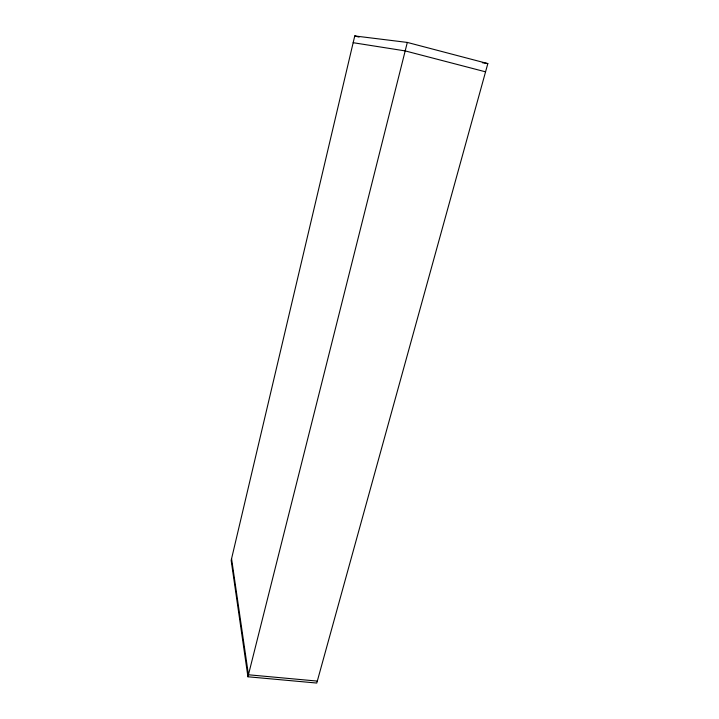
<?xml version="1.0" encoding="UTF-8"?>
<svg xmlns="http://www.w3.org/2000/svg" width="719" height="719" viewBox="0 0 719 719"><rect width="100%" height="100%" fill="white"/><g stroke="black" fill="none" stroke-linecap="round" stroke-linejoin="round"><path stroke-width="1.08" d="M354.755 35.95L231.167 560.416L247.938 676.777L316.764 683.05L487.833 63.587L407.314 42.43L354.755 35.95L359.096 37.082M247.938 676.777L407.314 42.43M317.304 681.091L248.441 674.782L231.572 558.699M482.35 62.724L487.833 63.587M353.164 42.7L405.183 50.905L485.559 71.828"/></g></svg>
